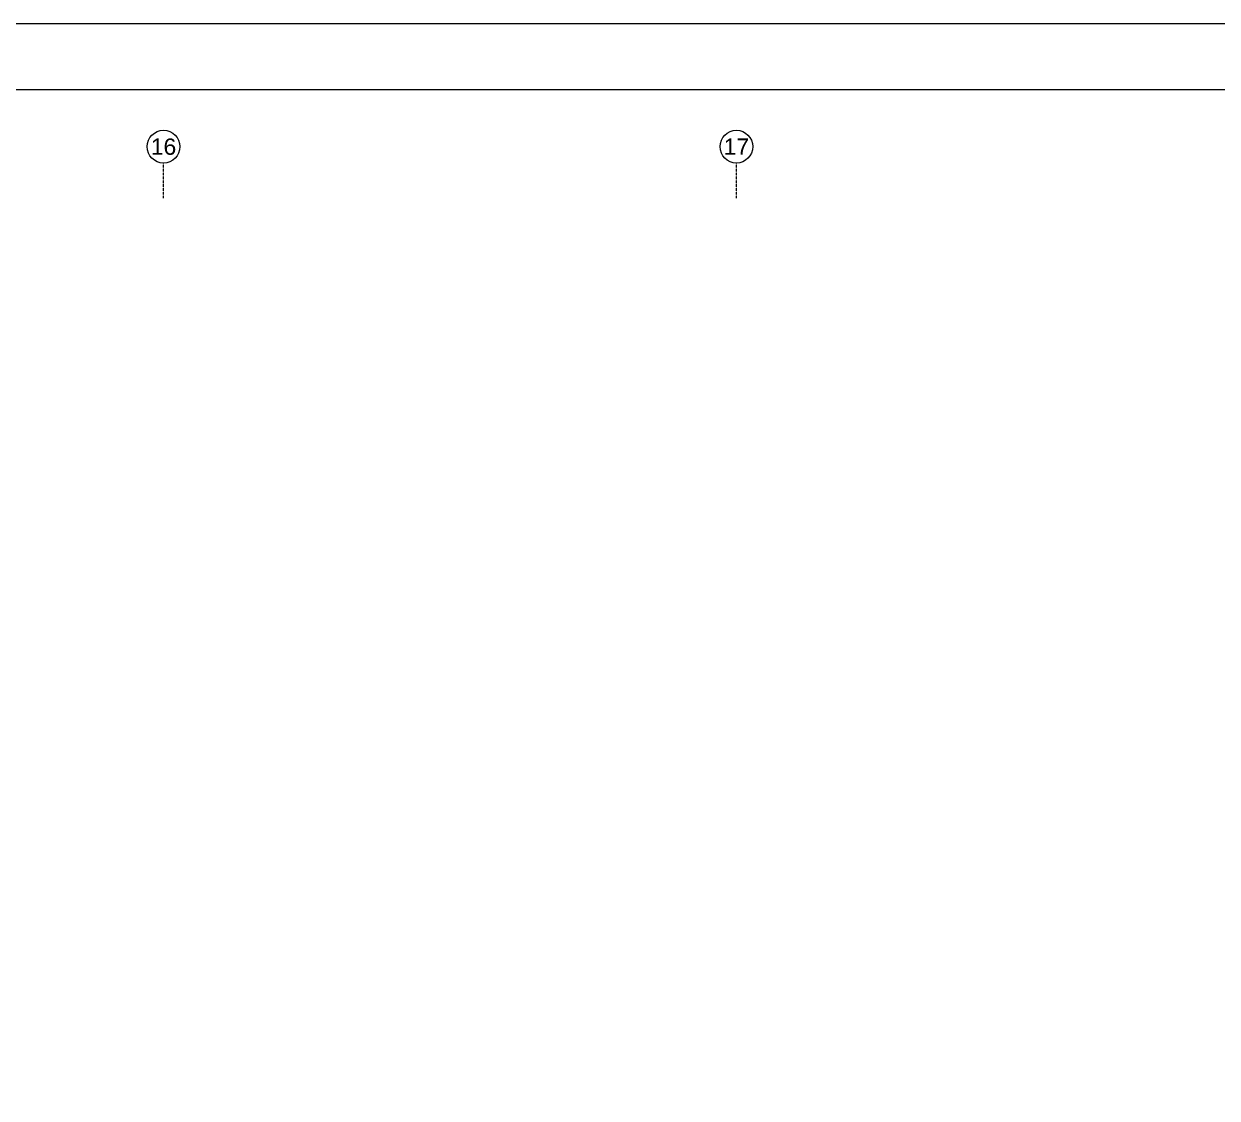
# Model space of a CAD drawing. Extents: x -1457 to 23780, y -2071 to 4205.
# Drawn here: x 8397 to 9855, y 2893 to 4205 of the extents above; entities that cross this region are included whole.
import ezdxf
from ezdxf.enums import TextEntityAlignment as Align

# ---------------------------------------------------------------- set-up
doc = ezdxf.new("R2010")
doc.units = 0
doc.header["$MEASUREMENT"] = 0
doc.linetypes.add('HIDDEN', pattern=[0.375, 0.25, -0.125])
doc.layers.get('0').update_dxf_attribs({"color": 9, "lineweight": 9})
doc.layers.add('40A', color=9, linetype='Continuous', lineweight=9)
doc.layers.add('M-TEFRIS2-015', color=129, linetype='Continuous', lineweight=9)
doc.styles.add('Arial', font='arial.ttf', dxfattribs={"height": 2.5})

# ---------------------------------------------------------------- blocks, each defined once
blk = doc.blocks.new('0_aks')
at = {"linetype": 'Continuous'}
blk.add_circle((0, 0), 2, dxfattribs=at)
at = {"style": 'Arial'}
blk.add_attdef('AKS', text='', height=2, dxfattribs=at).set_placement((0, 0), align=Align.MIDDLE_CENTER)

msp = doc.modelspace()

# ---------------------------------------------------------------- linework, layer by layer
at = {"layer": '40A'}
for points in [[(11890, 4205), (5945, 4205), (5945, 0), (11890, 0)], [(11350.1, 80), (6025, 80), (6025, 4125), (11350.1, 4125)]]:
    msp.add_lwpolyline(points, close=True, dxfattribs=at)
at = {"layer": 'M-TEFRIS2-015', "linetype": 'HIDDEN', "lineweight": 0}
for points in [[(8567.5, 3992.2), (8567.5, 4035)], [(9267.5, 3992.2), (9267.5, 4035)]]:
    msp.add_lwpolyline(points, dxfattribs=at)

# ---------------------------------------------------------------- block references
at = {"layer": 'M-TEFRIS2-015', "linetype": 'HIDDEN', "lineweight": 0, "xscale": 10, "yscale": 10, "zscale": 10}
for p, values in [((8567.5, 4055), {'AKS': '16'}), ((9267.5, 4055), {'AKS': '17'})]:
    msp.add_blockref('0_aks', p, dxfattribs=at).add_auto_attribs(values)

doc.saveas('drawing.dxf')
